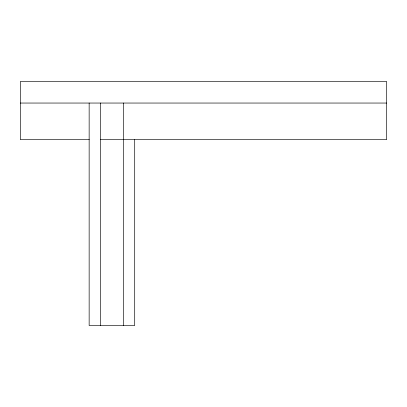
<?xml version="1.0" encoding="UTF-8"?>
<svg xmlns="http://www.w3.org/2000/svg" width="407" height="407" viewBox="0 0 407 407"><rect width="100%" height="100%" fill="white"/><g stroke="black" fill="none" stroke-linecap="round" stroke-linejoin="round"><path stroke-width="0.61" d="M20.35 103.047L386.65 103.047M89.26 139.647L20.35 139.647L20.35 81.492L386.65 81.492L386.65 139.647L100.539 139.647M134.702 139.647L134.702 325.508L89.148 325.508L89.148 103.047M123.311 103.047L123.311 325.508M100.539 103.047L100.539 325.508"/></g></svg>
